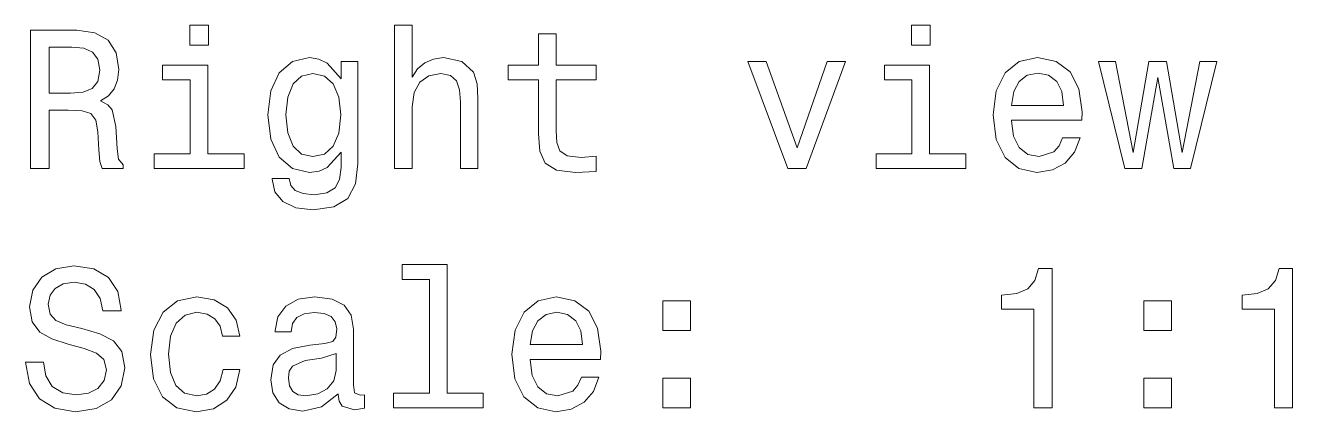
# Model space of a CAD drawing. Extents: x 0 to 297, y 0 to 210.
# Drawn here: x 51.41 to 83.4, y 82.72 to 92.48 of the extents above; entities that cross this region are included whole.
import ezdxf

# ---------------------------------------------------------------- set-up
doc = ezdxf.new("R2010")
doc.units = 0

msp = doc.modelspace()

# ---------------------------------------------------------------- linework, layer by layer
at = {"color": 7, "lineweight": 13}
for points in [[(56.032955, 92.481567), (55.563934, 92.481567), (55.563934, 91.977242), (56.032955, 91.977242)], [(60.733246, 88.860527), (61.177048, 88.860527), (61.177048, 90.423927), (61.222439, 90.781998), (61.36869, 91.044243), (61.595634, 91.205627), (61.898232, 91.266144), (62.140305, 91.215714), (62.291603, 91.079544), (62.367249, 90.8526), (62.392467, 90.550011), (62.392467, 88.860527), (62.836269, 88.860527), (62.836269, 90.640785), (62.816097, 90.998856), (62.725319, 91.29641), (62.427769, 91.568741), (61.963791, 91.664558), (61.711632, 91.629257), (61.494774, 91.53344), (61.313217, 91.382141), (61.177048, 91.175369), (61.177048, 92.481567), (60.733246, 92.481567)], [(74.2491, 92.481567), (73.780075, 92.481567), (73.780075, 91.977242), (74.2491, 91.977242)], [(51.544483, 88.860527), (52.013504, 88.860527), (52.013504, 90.338196), (52.492611, 90.338196), (52.845634, 90.323067), (53.067539, 90.252457), (53.188576, 90.086029), (53.239006, 89.788483), (53.264225, 89.334587), (53.294483, 89.037041), (53.355003, 88.860527), (53.884541, 88.860527), (53.884541, 88.956345), (53.768547, 89.097557), (53.728203, 89.35981), (53.692898, 89.924644), (53.607162, 90.343239), (53.491169, 90.474358), (53.309612, 90.570183), (53.511341, 90.696259), (53.652554, 90.872772), (53.743332, 91.094681), (53.77359, 91.361969), (53.702984, 91.785599), (53.501255, 92.103325), (53.168404, 92.294968), (52.714512, 92.360527), (51.544483, 92.360527)], [(64.364365, 91.099724), (64.364365, 89.743095), (64.39463, 89.304329), (64.535835, 89.00174), (64.81826, 88.825226), (65.297363, 88.764709), (65.821861, 88.789925), (65.821861, 89.17321), (65.438576, 89.142944), (65.090591, 89.183296), (64.903992, 89.309372), (64.823303, 89.521187), (64.808174, 89.818741), (64.808174, 91.099724), (65.821861, 91.099724), (65.821861, 91.477959), (64.808174, 91.477959), (64.808174, 92.269753), (64.364365, 92.269753), (64.364365, 91.477959), (63.597797, 91.477959), (63.597797, 91.099724)], [(52.583389, 91.931854), (52.891026, 91.901596), (53.107883, 91.805771), (53.244049, 91.629257), (53.28944, 91.351883), (53.239006, 91.059372), (53.10284, 90.882858), (52.870853, 90.792084), (52.553127, 90.766869), (52.013504, 90.766869), (52.013504, 91.931854)], [(56.017826, 89.233727), (56.017826, 91.477959), (54.878056, 91.477959), (54.878056, 91.099724), (55.57402, 91.099724), (55.57402, 89.233727), (54.666241, 89.233727), (54.666241, 88.860527), (56.935692, 88.860527), (56.935692, 89.233727)], [(59.80529, 88.981567), (59.80529, 91.568741), (59.38166, 91.568741), (59.38166, 91.129982), (59.033676, 91.528397), (58.821861, 91.629257), (58.584831, 91.664558), (58.156155, 91.563698), (57.823303, 91.281273), (57.606445, 90.827385), (57.530796, 90.217155), (57.606445, 89.601883), (57.823303, 89.147987), (58.156155, 88.860527), (58.584831, 88.764709), (58.826904, 88.800011), (59.028633, 88.890785), (59.38166, 89.274071), (59.38166, 88.890785), (59.341312, 88.588196), (59.230362, 88.37133), (59.018547, 88.245255), (58.700825, 88.199867), (58.423447, 88.230125), (58.226761, 88.305771), (58.110767, 88.436897), (58.075462, 88.613411), (57.64679, 88.613411), (57.64679, 88.593239), (57.712349, 88.27047), (57.914082, 88.028397), (58.236847, 87.872055), (58.675606, 87.816582), (59.200104, 87.892227), (59.548088, 88.104042), (59.744774, 88.472198)], [(70.653275, 88.860527), (71.122292, 88.860527), (72.110764, 91.568741), (71.651833, 91.568741), (70.890305, 89.385025), (70.113647, 91.568741), (69.649673, 91.568741)], [(74.233963, 89.233727), (74.233963, 91.477959), (73.094193, 91.477959), (73.094193, 91.099724), (73.790161, 91.099724), (73.790161, 89.233727), (72.882385, 89.233727), (72.882385, 88.860527), (75.151833, 88.860527), (75.151833, 89.233727)], [(76.301689, 90.086029), (78.076904, 90.086029), (78.081947, 90.292801), (78.001259, 90.872772), (77.779358, 91.306496), (77.426331, 91.568741), (76.957306, 91.664558), (76.498375, 91.563698), (76.145348, 91.281273), (75.918404, 90.822342), (75.837708, 90.217155), (75.913361, 89.59684), (76.140305, 89.142944), (76.488289, 88.860527), (76.942177, 88.764709), (77.335548, 88.830269), (77.658318, 89.00174), (77.895348, 89.274071), (78.031517, 89.637184), (77.592758, 89.637184), (77.501976, 89.435455), (77.37085, 89.284157), (76.99765, 89.163124), (76.71019, 89.218597), (76.493332, 89.395111), (76.352119, 89.682571), (76.301689, 90.0709)], [(79.589874, 88.860527), (79.993332, 91.16024), (80.39679, 88.860527), (80.820419, 88.860527), (81.48613, 91.568741), (81.057449, 91.568741), (80.608604, 89.269028), (80.21019, 91.568741), (79.771431, 91.568741), (79.373016, 89.269028), (78.924164, 91.568741), (78.500534, 91.568741), (79.166245, 88.860527)], [(57.989727, 90.217155), (58.035118, 90.666), (58.171284, 90.998856), (58.383099, 91.195541), (58.66552, 91.266144), (58.96307, 91.195541), (59.184975, 90.998856), (59.32114, 90.666), (59.371574, 90.217155), (59.32114, 89.758224), (59.184975, 89.430412), (58.96307, 89.228683), (58.66552, 89.163124), (58.383099, 89.228683), (58.171284, 89.430412), (58.035118, 89.763268)], [(76.301689, 90.459229), (76.357162, 90.807213), (76.493332, 91.064415), (76.700104, 91.220757), (76.972443, 91.27623), (77.239731, 91.220757), (77.446503, 91.064415), (77.572586, 90.807213), (77.617973, 90.459229)], [(51.872292, 83.968597), (51.413361, 83.968597), (51.514225, 83.434013), (51.766384, 83.040642), (52.154713, 82.803612), (52.679211, 82.71788), (53.198662, 82.798569), (53.58699, 83.02047), (53.83411, 83.368454), (53.924889, 83.827385), (53.849239, 84.240929), (53.637424, 84.508224), (53.294483, 84.684738), (52.835548, 84.815857), (52.442177, 84.911682), (52.184975, 85.022629), (52.038719, 85.184013), (51.993332, 85.436172), (52.038719, 85.663124), (52.169842, 85.834595), (52.371574, 85.950584), (52.648949, 85.990929), (52.93137, 85.940498), (53.153275, 85.804329), (53.299526, 85.577385), (53.370132, 85.269753), (53.829067, 85.269753), (53.829067, 85.279839), (53.748375, 85.753899), (53.511341, 86.106926), (53.138142, 86.328827), (52.63382, 86.404472), (52.179932, 86.328827), (51.826904, 86.117012), (51.59996, 85.7892), (51.519268, 85.36557), (51.584827, 84.987328), (51.77647, 84.730125), (52.079067, 84.558655), (52.492611, 84.427528), (52.901112, 84.311539), (53.208748, 84.200584), (53.395348, 84.0392), (53.460911, 83.776955), (53.400391, 83.509666), (53.244049, 83.307938), (53.007019, 83.181854), (52.699383, 83.14151), (52.356441, 83.196983), (52.094196, 83.358368), (51.927769, 83.620613)], [(61.61581, 86.061539), (61.61581, 83.186897), (60.702984, 83.186897), (60.702984, 82.813698), (62.967392, 82.813698), (62.967392, 83.186897), (62.059612, 83.186897), (62.059612, 86.434738), (60.919846, 86.434738), (60.919846, 86.061539)], [(76.866531, 82.813698), (77.325462, 82.813698), (77.325462, 86.338913), (76.982529, 86.338913), (76.891747, 86.031281), (76.71019, 85.824509), (76.432816, 85.703468), (76.04953, 85.663124), (76.04953, 85.305054), (76.866531, 85.305054)], [(82.938576, 82.813698), (83.397507, 82.813698), (83.397507, 86.338913), (83.054565, 86.338913), (82.963791, 86.031281), (82.782234, 85.824509), (82.504852, 85.703468), (82.121574, 85.663124), (82.121574, 85.305054), (82.938576, 85.305054)], [(56.385983, 84.624214), (56.824741, 84.624214), (56.733963, 85.027672), (56.517105, 85.345398), (56.179211, 85.542084), (55.740448, 85.617729), (55.256298, 85.516869), (54.888142, 85.234444), (54.656155, 84.775513), (54.575462, 84.16024), (54.651112, 83.550011), (54.878056, 83.096115), (55.236126, 82.813698), (55.725319, 82.71788), (56.159035, 82.793526), (56.496933, 83.005341), (56.72892, 83.338196), (56.829784, 83.781998), (56.406155, 83.781998), (56.330505, 83.49958), (56.189297, 83.287758), (55.987568, 83.156639), (55.740448, 83.116295), (55.432812, 83.181854), (55.210911, 83.383583), (55.074741, 83.711395), (55.029354, 84.175369), (55.074741, 84.629257), (55.215954, 84.957069), (55.442898, 85.158798), (55.740448, 85.229401), (56.002697, 85.184013), (56.199383, 85.068024), (56.330505, 84.876381)], [(59.306011, 83.166725), (59.306011, 83.151596), (59.331226, 82.980125), (59.406876, 82.859085), (59.724598, 82.763268), (59.971718, 82.803612), (59.971718, 83.146553), (59.86581, 83.131424), (59.724598, 83.196983), (59.699383, 83.398712), (59.699383, 84.800728), (59.638863, 85.158798), (59.462349, 85.410957), (59.154713, 85.562256), (58.720997, 85.617729), (58.297363, 85.557213), (57.984684, 85.385742), (57.787998, 85.118454), (57.722439, 84.765427), (57.722439, 84.735168), (58.120853, 84.735168), (58.156155, 84.946983), (58.267105, 85.098282), (58.448662, 85.189056), (58.705868, 85.224358), (58.952984, 85.199142), (59.129498, 85.123497), (59.235405, 84.992371), (59.270706, 84.810814), (59.250534, 84.598999), (59.169846, 84.493095), (58.968117, 84.442657), (58.589874, 84.402313), (58.156155, 84.311539), (57.848518, 84.150154), (57.666962, 83.897995), (57.611488, 83.524796), (57.661919, 83.19194), (57.81826, 82.944824), (58.070419, 82.788483), (58.418404, 82.733009), (58.887424, 82.838913)], [(64.157593, 84.0392), (65.932816, 84.0392), (65.937859, 84.245972), (65.857162, 84.825943), (65.635262, 85.259666), (65.282234, 85.521912), (64.813217, 85.617729), (64.354279, 85.516869), (64.001259, 85.234444), (63.774311, 84.775513), (63.693619, 84.170326), (63.769268, 83.550011), (63.996212, 83.096115), (64.344193, 82.813698), (64.798088, 82.71788), (65.19146, 82.78344), (65.514221, 82.95491), (65.751259, 83.227242), (65.887421, 83.590355), (65.448662, 83.590355), (65.357887, 83.388626), (65.226761, 83.237328), (64.853561, 83.116295), (64.566101, 83.171768), (64.349236, 83.348282), (64.208031, 83.635742), (64.157593, 84.024071)], [(67.501259, 84.77047), (68.19722, 84.77047), (68.19722, 85.521912), (67.501259, 85.521912)], [(79.645348, 84.77047), (80.341309, 84.77047), (80.341309, 85.521912), (79.645348, 85.521912)], [(64.157593, 84.412399), (64.213074, 84.760384), (64.349236, 85.017586), (64.556015, 85.173927), (64.828346, 85.229401), (65.095634, 85.173927), (65.302406, 85.017586), (65.42849, 84.760384), (65.473877, 84.412399)], [(59.255577, 83.761826), (59.195061, 83.49958), (59.033676, 83.297844), (58.791603, 83.166725), (58.494053, 83.121338), (58.30241, 83.146553), (58.166241, 83.227242), (58.080505, 83.368454), (58.05529, 83.56514), (58.075462, 83.741653), (58.156155, 83.867729), (58.47892, 84.008942), (58.887424, 84.069458), (59.255577, 84.190498)], [(67.501259, 82.813698), (68.19722, 82.813698), (68.19722, 83.56514), (67.501259, 83.56514)], [(79.645348, 82.813698), (80.341309, 82.813698), (80.341309, 83.56514), (79.645348, 83.56514)]]:
    msp.add_lwpolyline(points, close=True, dxfattribs=at)

doc.saveas('drawing.dxf')
